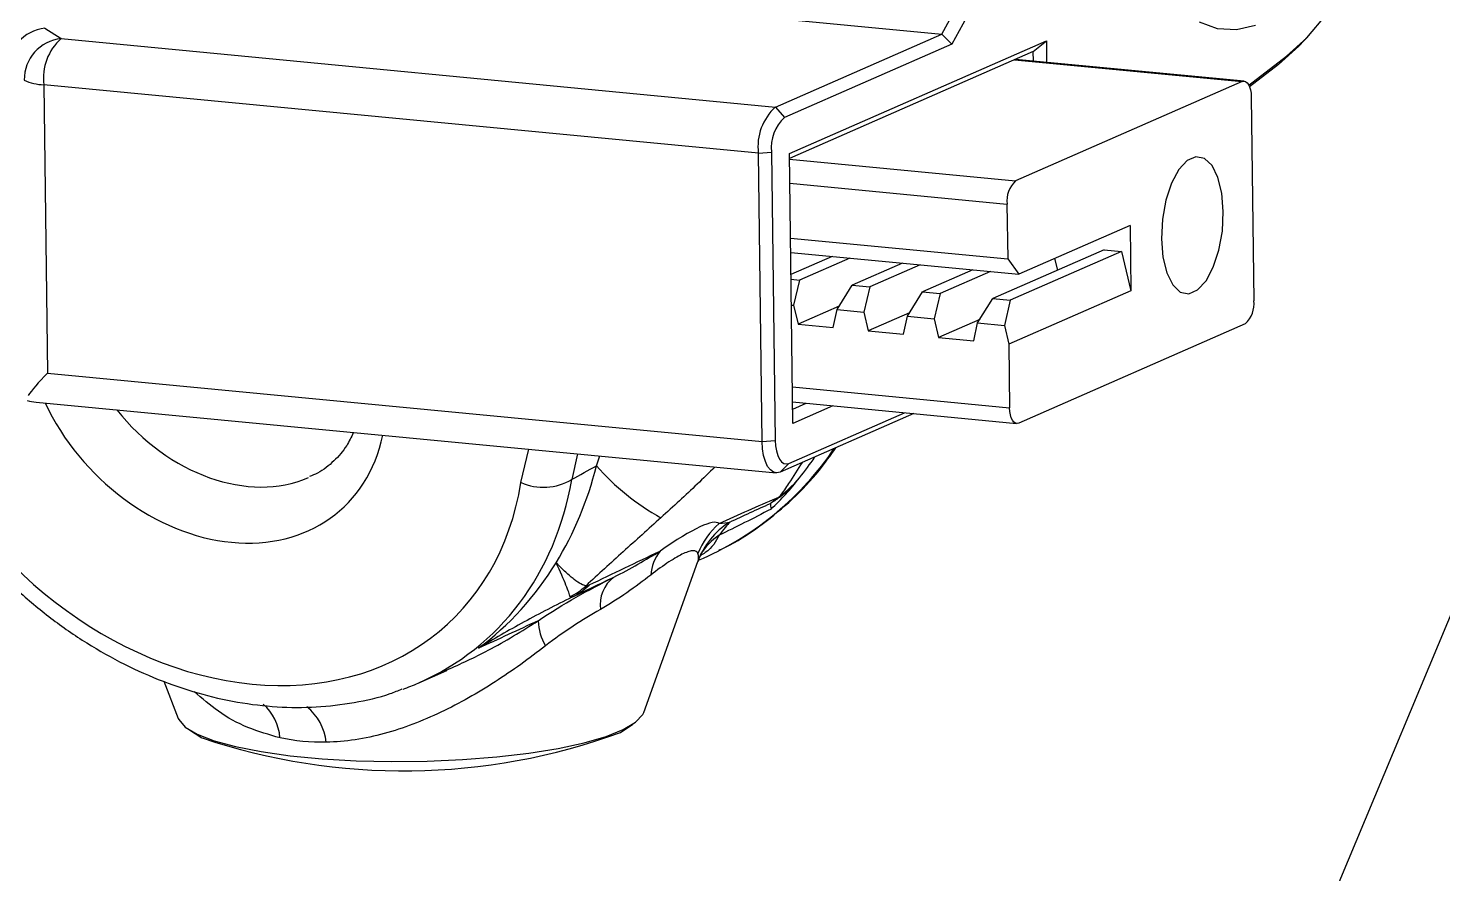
# Model space of a CAD drawing. Header units: millimetres. Extents: x -56 to 279, y 0 to 216.
# Drawn here: x 53.18 to 81.94, y 82.43 to 99.61 of the extents above; entities that cross this region are included whole.
import ezdxf

# ---------------------------------------------------------------- set-up
doc = ezdxf.new("R2010")
doc.units = ezdxf.units.MM
doc.layers.add('TITLE_BLOCK_BORDER', color=7, linetype='Continuous')
doc.dimstyles.new('SLDDIMSTYLE0', dxfattribs={"dimtxt": 0.18, "dimasz": 3.302, "dimexe": 0, "dimexo": 0.0625, "dimgap": 0, "dimtad": 0, "dimtih": 1, "dimtoh": 1, "dimdec": 0, "dimrnd": 1e-09, "dimzin": 0, "dimdsep": 46, "dimtxsty": 'Standard', "dimsah": 1, "dimcen": 0.09, "dimadec": 0, "dimazin": 0, "dimtfac": 3.302, "dimtdec": 0, "dimtofl": 0, "dimtmove": 0, "dimatfit": 3, "dimfxl": 1, "dimfrac": 2, "dimtolj": 1, "dimtzin": 0, "dimarcsym": 0})

msp = doc.modelspace()

# ---------------------------------------------------------------- linework, layer by layer
at = {"color": 7, "linetype": 'Continuous', "lineweight": 25}
for p, q in [((71.757, 99.492), (73.734, 103.113)), ((73.984, 102.992), (71.964, 99.291)), ((36.392, 102.878), (71.757, 99.492)), ((53.521, 99.611), (53.848, 99.402)), ((53.848, 99.402), (68.377, 98.011)), ((68.377, 98.011), (71.757, 99.492)), ((71.964, 99.291), (68.558, 97.799)), ((68.658, 97.065), (73.883, 99.354)), ((71.757, 99.492), (71.964, 99.291)), ((73.617, 99.137), (73.883, 99.354)), ((73.883, 99.354), (73.888, 98.919)), ((79.037, 99.268), (79.189, 99.429)), ((73.617, 99.137), (68.659, 96.964)), ((77.907, 98.534), (73.258, 98.979)), ((73.619, 98.945), (73.617, 99.137)), ((77.999, 98.456), (78.767, 99.045)), ((78.767, 99.045), (78.604, 98.875)), ((78.604, 98.875), (78.014, 98.422)), ((68.027, 97.072), (53.498, 98.463)), ((53.498, 98.463), (53.574, 92.603)), ((77.863, 98.527), (73.257, 96.509)), ((78.048, 98.215), (78.102, 94.074)), ((68.377, 98.011), (68.558, 97.799)), ((68.027, 97.072), (68.295, 97.095)), ((68.102, 91.212), (68.027, 97.072)), ((68.295, 97.095), (68.371, 91.235)), ((68.728, 91.58), (68.658, 97.065)), ((73.082, 96.039), (73.097, 94.923)), ((75.585, 95.604), (73.322, 94.612)), ((75.585, 95.604), (75.602, 94.275)), ((68.68, 95.346), (73.097, 94.923)), ((68.684, 95.056), (73.322, 94.612)), ((69.53, 94.975), (68.689, 94.607)), ((69.887, 94.941), (68.864, 94.492)), ((75.056, 95.108), (72.793, 94.116)), ((73.097, 94.923), (73.322, 94.612)), ((75.414, 95.074), (73.15, 94.082)), ((74.051, 94.931), (74.107, 94.692)), ((75.056, 95.108), (75.414, 95.074)), ((75.414, 95.074), (75.602, 94.275)), ((70.958, 94.838), (69.935, 94.39)), ((71.316, 94.804), (70.293, 94.356)), ((72.387, 94.701), (71.364, 94.253)), ((72.745, 94.667), (71.721, 94.219)), ((68.691, 94.509), (68.864, 94.492)), ((68.864, 94.492), (68.742, 93.98)), ((69.628, 93.895), (69.935, 94.39)), ((69.935, 94.39), (70.293, 94.356)), ((70.293, 94.356), (70.171, 93.843)), ((71.057, 93.758), (71.364, 94.253)), ((71.364, 94.253), (71.721, 94.219)), ((71.721, 94.219), (71.6, 93.706)), ((72.486, 93.621), (72.793, 94.116)), ((72.793, 94.116), (73.15, 94.082)), ((73.15, 94.082), (73.029, 93.569)), ((75.602, 94.275), (73.119, 93.187)), ((68.697, 93.984), (68.742, 93.98)), ((68.742, 93.98), (68.833, 93.598)), ((69.671, 93.965), (68.833, 93.598)), ((69.547, 93.529), (69.628, 93.895)), ((69.628, 93.895), (70.171, 93.843)), ((70.171, 93.843), (70.262, 93.461)), ((71.1, 93.828), (70.262, 93.461)), ((70.976, 93.393), (71.057, 93.758)), ((71.057, 93.758), (71.6, 93.706)), ((68.833, 93.598), (69.547, 93.529)), ((71.6, 93.706), (71.69, 93.324)), ((72.529, 93.692), (71.69, 93.324)), ((72.405, 93.256), (72.486, 93.621)), ((72.486, 93.621), (73.029, 93.569)), ((73.029, 93.569), (73.119, 93.187)), ((77.927, 93.605), (73.321, 91.586)), ((70.262, 93.461), (70.976, 93.393)), ((71.69, 93.324), (72.405, 93.256)), ((73.119, 93.187), (73.136, 91.898)), ((53.574, 92.603), (68.102, 91.212)), ((53.341, 92.014), (68.386, 90.574)), ((71.189, 91.779), (68.472, 90.589)), ((68.649, 90.767), (70.999, 91.797)), ((68.723, 92.015), (73.278, 91.579)), ((68.725, 91.87), (68.996, 91.989)), ((69.542, 91.936), (68.728, 91.58)), ((68.102, 91.212), (68.371, 91.235)), ((64.735, 90.719), (64.802, 90.917)), ((68.472, 90.589), (68.649, 90.767)), ((65.696, 85.706), (66.796, 88.77)), ((66.807, 88.797), (66.91, 88.842)), ((55.937, 86.338), (56.23, 85.584)), ((61.111, 86.301), (61.69, 86.555)), ((61.633, 86.538), (61.686, 86.563)), ((65.222, 85.296), (65.475, 85.465)), ((56.457, 85.349), (56.714, 85.186))]:
    msp.add_line(p, q, dxfattribs=at)
at = {"color": 8, "linetype": 'Continuous', "lineweight": 25}
for p, q in [((73.236, 98.97), (77.863, 98.527)), ((68.659, 96.949), (73.257, 96.509)), ((68.665, 96.462), (73.082, 96.039)), ((68.719, 92.321), (73.136, 91.898)), ((63.2, 90.378), (63.357, 91.055)), ((64.35, 90.96), (64.231, 90.437))]:
    msp.add_line(p, q, dxfattribs=at)
at = {"color": 7, "linetype": 'Continuous', "lineweight": 25, "flags": 128}
for points in [[(78.767, 99.045), (79.179, 99.419), (79.576, 99.894)], [(78.138, 99.67), (77.748, 99.581), (77.365, 99.603), (76.995, 99.735)], [(79.037, 99.268), (79.015, 99.246), (78.604, 98.875)], [(77.863, 98.527), (77.899, 98.535), (77.933, 98.527), (77.964, 98.505), (77.992, 98.468), (78.015, 98.419), (78.033, 98.359), (78.044, 98.29), (78.048, 98.215)], [(77.481, 95.884), (77.451, 96.258), (77.372, 96.58), (77.251, 96.823), (77.097, 96.967), (76.924, 97.001), (76.745, 96.923), (76.574, 96.738), (76.426, 96.461), (76.312, 96.116), (76.242, 95.729), (76.222, 95.333), (76.252, 94.959), (76.331, 94.637), (76.453, 94.394), (76.606, 94.25), (76.78, 94.216), (76.959, 94.294), (77.129, 94.479), (77.277, 94.756), (77.391, 95.101), (77.461, 95.488), (77.481, 95.884)], [(73.321, 91.586), (73.286, 91.579), (73.252, 91.586), (73.22, 91.608), (73.192, 91.645), (73.169, 91.694), (73.152, 91.755), (73.14, 91.823), (73.136, 91.898)], [(68.472, 90.589), (68.402, 90.573), (68.334, 90.588), (68.271, 90.633), (68.215, 90.706), (68.169, 90.805), (68.134, 90.925), (68.111, 91.063), (68.102, 91.212)], [(68.371, 91.235), (68.378, 91.123), (68.395, 91.019), (68.421, 90.929), (68.455, 90.855), (68.497, 90.8), (68.545, 90.766), (68.596, 90.755), (68.649, 90.767)], [(56.23, 85.584), (56.242, 85.558), (56.375, 85.406), (56.616, 85.262), (56.959, 85.129), (57.396, 85.01), (57.916, 84.907), (58.508, 84.824), (59.157, 84.762), (59.848, 84.722), (60.566, 84.706), (61.293, 84.714), (62.012, 84.746), (62.707, 84.8), (63.36, 84.877), (63.958, 84.973), (64.485, 85.087), (64.929, 85.215), (65.281, 85.356), (65.531, 85.506), (65.675, 85.66), (65.696, 85.706)]]:
    msp.add_lwpolyline(points, dxfattribs=at)
at = {"color": 7, "linetype": 'Continuous', "lineweight": 25}
for centre, radius, start, end in [((53.609, 98.778), 0.838, 96.0533, 180.7613), ((53.937, 98.569), 0.838, 96.0533, 180.7613), ((54.575, 98.597), 1.085, 132.0619, 187.078), ((53.535, 99.512), 1.05, 245.4088, 267.9803), ((69.103, 97.206), 1.085, 132.0619, 187.078), ((69.103, 97.195), 0.814, 132.0619, 187.078), ((73.621, 96.106), 0.542, 132.0619, 187.078), ((77.564, 94.007), 0.542, 312.0619, 7.078), ((64.34, 94.614), 6.318, 294.005, 325.8769), ((68.366, 93.884), 4.817, 221.0758, 241.2082), ((63.659, 91.413), 1.131, 246.1017, 300.3718), ((67.423, 91.052), 1.389, 307.6966, 314.3417), ((68.239, 90.253), 0.278, 320.8181, 328.7814), ((68.284, 88.232), 1.582, 122.0868, 160.3151), ((68.293, 88.331), 1.614, 131.3313, 157.94), ((66.736, 88.43), 0.899, 142.0234, 175.6946), ((63.679, 89.196), 1.278, 295.8904, 315.1436), ((65.518, 87.891), 0.709, 127.2656, 187.6432), ((63.457, 89.487), 1.612, 297.3622, 311.4175), ((64.524, 87.58), 0.974, 180.7433, 212.2983), ((60.812, 97.362), 12.846, 251.4007, 290.078)]:
    msp.add_arc(centre, radius, start, end, dxfattribs=at)
at = {"color": 8, "linetype": 'Continuous', "lineweight": 25}
for centre, radius, start, end in [((68.012, 88.16), 1.388, 124.4257, 146.6644), ((57.284, 85.112), 1.019, 4.3054, 48.4989), ((58.161, 84.977), 1.087, 6.408, 50.8451)]:
    msp.add_arc(centre, radius, start, end, dxfattribs=at)
at = {"color": 7, "linetype": 'Continuous', "lineweight": 25}
for centre, major_axis, ratio, start_param, end_param in [((53.934, 92.761), (0.786, 0.723), 0.127606, 1.926179, 2.708315), ((53.588, 92.794), (1.067, 0.171), 0.71923, 4.189914, 4.365722), ((56.774, 92.932), (-4.885, 5.475), 0.783364, 1.168517, 3.710074), ((63.222, 95.961), (-3.701, 7.098), 0.861642, 3.50744, 3.58148), ((57.821, 93.594), (-3.701, 7.098), 0.861642, 3.617953, 3.911748), ((72.928, 100.214), (52.965, 30.665), 0.068472, 4.50794, 4.517578), ((63.222, 95.961), (-3.701, 7.098), 0.861642, 3.384244, 3.50744), ((61.8, 84.434), (5.43, 5.106), 0.101065, 0.006575, 0.589328), ((57.821, 93.594), (-3.701, 7.098), 0.861642, 3.280963, 3.617953), ((57.119, 93.287), (-5.291, 6.172), 0.793625, 2.853893, 2.904368)]:
    msp.add_ellipse(centre, major_axis=major_axis, ratio=ratio, start_param=start_param, end_param=end_param, dxfattribs=at)
at = {"color": 8, "linetype": 'Continuous', "lineweight": 25}
for centre, major_axis, ratio, start_param, end_param in [((56.774, 92.932), (-2.768, 3.103), 0.783364, 1.210563, 3.668029), ((57.119, 93.287), (-2.347, 2.417), 0.757907, 1.432997, 2.865541), ((57.119, 93.287), (-5.291, 6.172), 0.793625, 2.904368, 3.723213)]:
    msp.add_ellipse(centre, major_axis=major_axis, ratio=ratio, start_param=start_param, end_param=end_param, dxfattribs=at)
at = {"color": 7, "linetype": 'Continuous', "lineweight": 25}
for points, knots in [([(50.525, 91.592), (50.591, 91.446), (50.777, 91.031), (51.147, 90.367), (51.653, 89.617), (52.226, 88.915), (52.859, 88.267), (53.544, 87.681), (54.271, 87.164), (55.034, 86.723), (55.821, 86.363), (56.625, 86.087), (57.436, 85.9), (58.244, 85.805), (59.039, 85.8), (59.809, 85.895), (60.394, 86.024), (60.705, 86.15), (60.785, 86.183)], [0, 0, 0, 0, 0.037322, 0.106112, 0.174662, 0.242922, 0.310866, 0.378491, 0.445811, 0.512856, 0.579663, 0.646272, 0.712717, 0.779019, 0.845182, 0.911197, 0.977048, 1, 1, 1, 1]), ([(59.789, 91.389), (59.748, 91.3), (59.646, 91.082), (59.4, 90.809), (59.146, 90.597), (58.953, 90.52), (58.898, 90.498)], [0, 0, 0, 0, 0.220749, 0.540413, 0.866494, 1, 1, 1, 1]), ([(67.22, 89), (67.295, 89.035), (67.608, 89.179), (68.115, 89.523), (68.726, 90.029), (69.227, 90.551), (69.491, 90.927), (69.6, 91.083)], [0, 0, 0, 0, 0.077731, 0.326707, 0.575715, 0.824974, 1, 1, 1, 1]), ([(67.227, 89.543), (67.428, 89.635), (67.627, 89.726), (68.018, 89.899), (68.21, 89.983), (68.394, 90.058)], [0, 0, 0, 0, 0.5, 0.5, 1, 1, 1, 1]), ([(68.394, 90.058), (68.403, 90.062), (68.414, 90.067), (68.441, 90.082), (68.457, 90.093), (68.477, 90.108)], [0, 0, 0, 0, 0.5, 0.5, 1, 1, 1, 1]), ([(68.284, 89.837), (68.1, 89.74), (67.923, 89.65), (67.572, 89.474), (67.399, 89.389), (67.227, 89.305)], [0, 0, 0, 0, 0.5, 0.5, 1, 1, 1, 1]), ([(66.046, 89.663), (65.791, 89.432), (65.535, 89.202), (65.024, 88.741), (64.77, 88.51), (64.523, 88.279)], [0, 0, 0, 0, 0.5, 0.5, 1, 1, 1, 1]), ([(66.797, 88.937), (66.782, 88.971), (66.751, 88.99), (66.678, 88.99), (66.649, 88.985), (66.583, 88.966), (66.509, 88.938), (66.419, 88.891), (66.32, 88.834), (66.266, 88.801), (66.097, 88.69), (65.973, 88.6), (65.839, 88.498)], [0, 0, 0, 0, 0.25, 0.25, 0.375, 0.375, 0.5, 0.625, 0.625, 0.75, 0.75, 1, 1, 1, 1]), ([(66.803, 88.784), (66.804, 88.789), (66.822, 88.848), (66.862, 88.924), (66.894, 88.986), (66.907, 89.006), (66.903, 89), (66.903, 89)], [0, 0, 0, 0, 0.032091, 0.384143, 0.657161, 0.944352, 1, 1, 1, 1]), ([(64.523, 88.279), (64.494, 88.282), (64.459, 88.294), (64.378, 88.337), (64.331, 88.369), (64.228, 88.448), (64.172, 88.497), (64.05, 88.61), (63.984, 88.676), (63.914, 88.749)], [0, 0, 0, 0, 0.25, 0.25, 0.5, 0.5, 0.75, 0.75, 1, 1, 1, 1]), ([(64.197, 88.056), (64.194, 88.077), (64.185, 88.107), (64.158, 88.186), (64.139, 88.236), (64.068, 88.412), (63.999, 88.566), (63.914, 88.749)], [0, 0, 0, 0, 0.25, 0.25, 0.5, 0.5, 1, 1, 1, 1]), ([(65.839, 88.498), (65.686, 88.379), (65.524, 88.257), (65.182, 88.02), (65.002, 87.904), (64.814, 87.796)], [0, 0, 0, 0, 0.5, 0.5, 1, 1, 1, 1]), ([(64.237, 88.046), (63.903, 87.885), (63.581, 87.717), (62.948, 87.371), (62.639, 87.192), (62.335, 87.008)], [0, 0, 0, 0, 0.5, 0.5, 1, 1, 1, 1]), ([(64.814, 87.796), (64.633, 87.692), (64.447, 87.58), (64.074, 87.337), (63.884, 87.204), (63.7, 87.06)], [0, 0, 0, 0, 0.5, 0.5, 1, 1, 1, 1]), ([(63.7, 87.06), (63.367, 86.799), (63.026, 86.553), (62.496, 86.212), (62.316, 86.103), (61.949, 85.897), (61.762, 85.799), (61.195, 85.53), (60.812, 85.383), (60.224, 85.223), (60.024, 85.18), (59.63, 85.12), (59.435, 85.103), (59.242, 85.098)], [0, 0, 0, 0, 0.25, 0.25, 0.375, 0.375, 0.5, 0.5, 0.75, 0.75, 0.875, 0.875, 1, 1, 1, 1])]:
    msp.add_open_spline(points, degree=3, knots=knots, dxfattribs=at)
at = {"color": 8, "linetype": 'Continuous', "lineweight": 25}
for points, knots in [([(67.143, 90.693), (67.024, 90.577), (66.678, 90.238), (66.297, 89.891), (66.046, 89.663)], [0, 0, 0, 0, 0.343118, 1, 1, 1, 1]), ([(68.477, 90.108), (68.535, 90.191), (68.699, 90.429), (68.837, 90.646), (68.927, 90.788)], [0, 0, 0, 0, 0.350167, 1, 1, 1, 1]), ([(67.227, 89.305), (67.162, 89.181), (67.084, 89.032), (66.881, 88.911), (66.847, 88.891)], [0, 0, 0, 0, 0.832443, 1, 1, 1, 1]), ([(61.686, 86.563), (61.972, 86.693), (62.624, 86.988), (63.217, 87.359), (63.549, 87.568)], [0, 0, 0, 0, 0.439805, 1, 1, 1, 1]), ([(58.301, 85.188), (58.079, 85.251), (57.629, 85.379), (57.042, 85.704), (56.717, 85.988), (56.559, 86.125)], [0, 0, 0, 0, 0.334156, 0.677962, 1, 1, 1, 1])]:
    msp.add_open_spline(points, degree=3, knots=knots, dxfattribs=at)
at = {"color": 7, "linetype": 'Continuous', "lineweight": 25}
for points in [[(68.455, 90.077), (68.605, 90.195), (68.743, 90.328), (68.866, 90.474)], [(68.477, 90.108), (68.62, 90.216), (68.75, 90.338), (68.866, 90.474)], [(68.455, 90.077), (68.388, 90.024), (68.327, 89.984), (68.272, 89.952)], [(67.444, 89.572), (67.724, 89.703), (68.002, 89.831), (68.272, 89.952)], [(68.272, 89.952), (68.27, 89.918), (68.275, 89.881), (68.284, 89.837)], [(67.227, 89.543), (67.314, 89.557), (67.386, 89.564), (67.444, 89.572)], [(67.444, 89.572), (67.396, 89.516), (67.322, 89.428), (67.227, 89.305)], [(64.585, 88.295), (65.069, 88.528), (65.551, 88.758), (66.027, 88.983)], [(65.088, 88.455), (65.428, 88.624), (65.741, 88.809), (66.027, 88.983)], [(66.795, 88.765), (66.817, 88.823), (66.82, 88.886), (66.797, 88.937)], [(63.549, 87.568), (64.063, 87.915), (64.583, 88.199), (65.088, 88.455)], [(64.237, 88.046), (64.521, 88.183), (64.805, 88.32), (65.088, 88.455)], [(64.523, 88.279), (64.531, 88.272), (64.554, 88.28), (64.585, 88.295)], [(64.237, 88.046), (64.214, 88.035), (64.2, 88.038), (64.197, 88.056)], [(63.549, 87.568), (63.144, 87.38), (62.739, 87.193), (62.335, 87.008)], [(59.242, 85.098), (58.917, 85.091), (58.603, 85.121), (58.301, 85.188)]]:
    msp.add_open_spline(points, degree=3, dxfattribs=at)

# ---------------------------------------------------------------- leaders
at = {"layer": 'TITLE_BLOCK_BORDER'}
msp.add_leader([(84.322, 93.007), (78.597, 79.295)], dimstyle='SLDDIMSTYLE0', dxfattribs=at)

doc.saveas('drawing.dxf')
